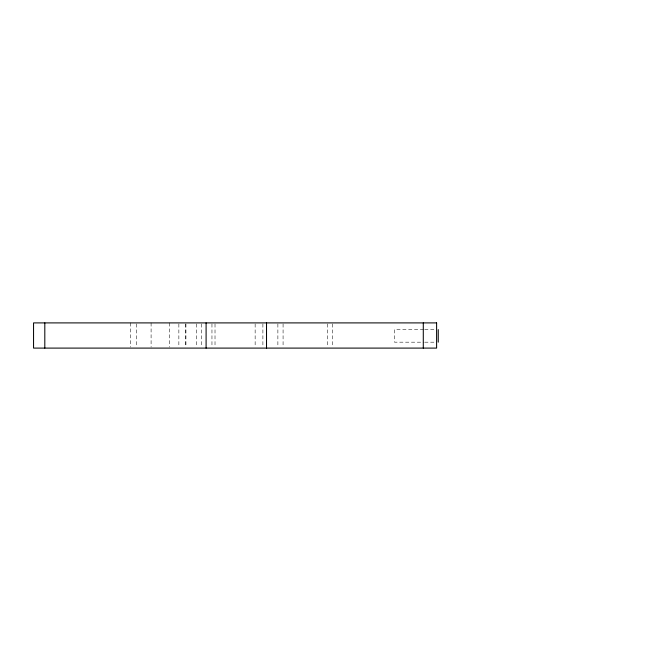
<?xml version="1.0" encoding="UTF-8"?>
<svg xmlns="http://www.w3.org/2000/svg" width="671" height="671" viewBox="0 0 671 671"><rect width="100%" height="100%" fill="white"/><g stroke="black" fill="none" stroke-linecap="round" stroke-linejoin="round"><path stroke-width="0.5" stroke-dasharray="3.35 2.52" d="M423.653 329.587L394.464 329.587L394.464 342.168L423.653 342.185M424.693 329.587L435.118 329.587M424.693 342.185L436.158 342.185M332.514 323.908L332.514 347.092M327.406 323.908L327.406 347.092M283.078 323.908L283.078 347.092M277.878 323.908L277.878 347.092M262.889 323.908L262.889 347.092M255.139 323.908L255.139 347.092M215.014 323.908L215.014 347.092M211.961 323.908L211.961 347.092M201.711 323.908L201.711 347.092M196.435 323.908L196.435 347.092M185.934 323.908L185.934 347.092M185.498 323.908L185.498 347.092M178.863 323.908L178.863 347.092M169.31 322.902L169.31 347.092M151.092 322.902L151.092 347.092M136.616 323.908L136.616 347.092M130.342 322.902L130.342 347.092"/><path stroke-width="1.01" d="M438.247 329.604L438.247 342.168M423.292 322.902L423.292 348.098M266.521 322.902L266.521 348.098M206.098 322.902L206.098 348.098M44.806 322.902L44.806 348.098M436.603 322.902L33.55 322.902L33.55 348.098L436.603 348.098L436.603 322.902"/></g></svg>
